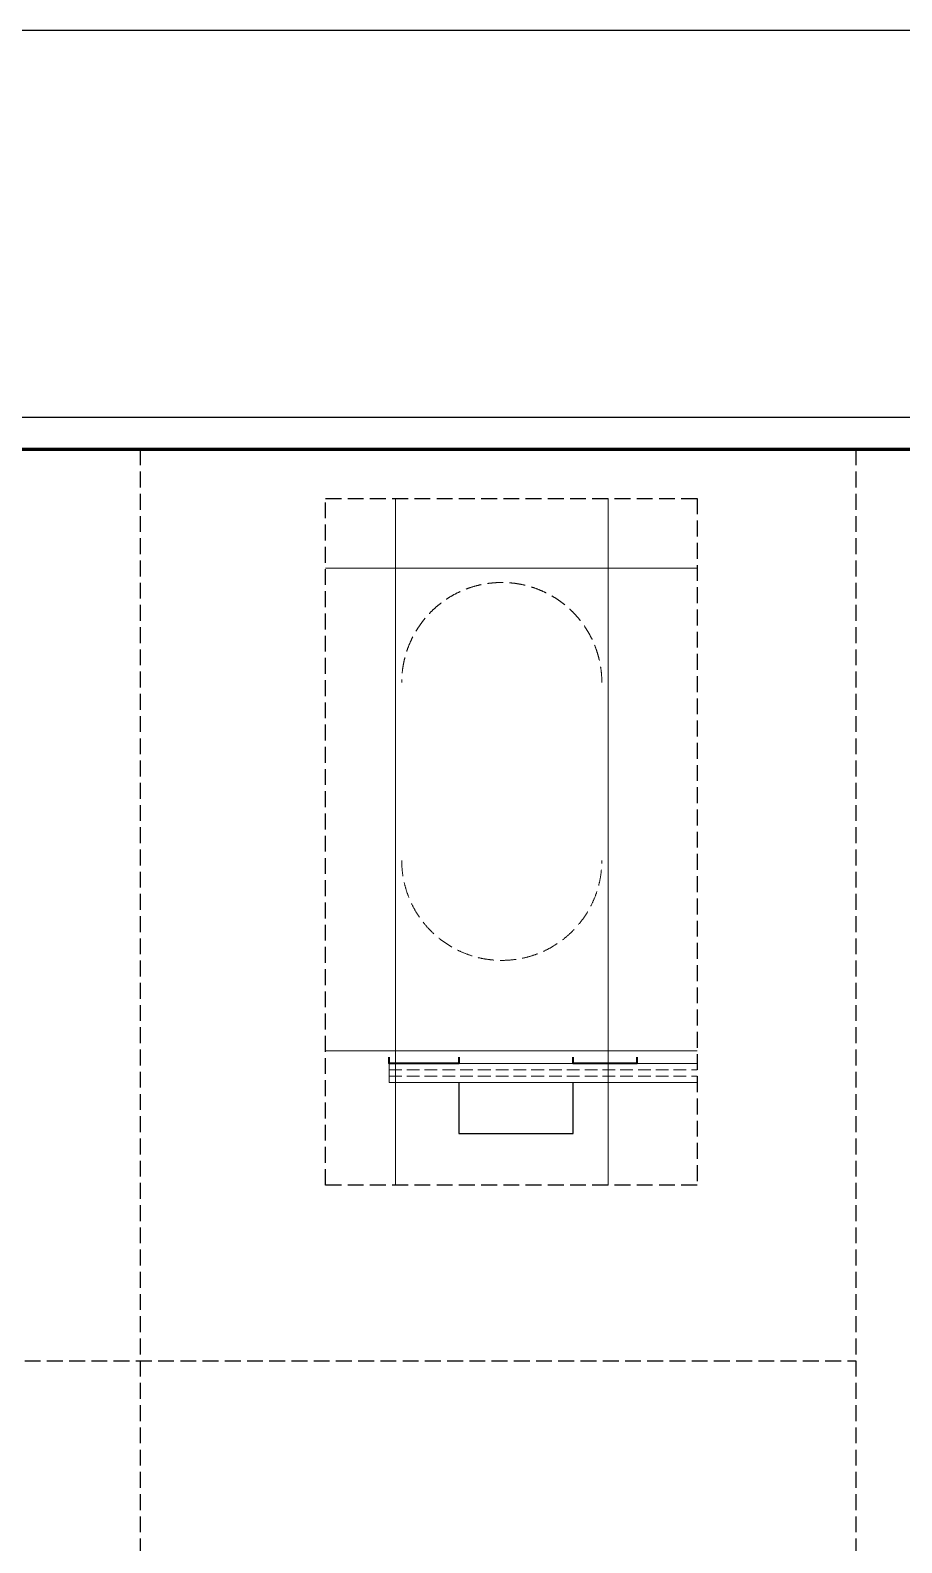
# Model space of a CAD drawing. Extents: x 1188826 to 1909461, y 608442 to 1651179.
# Drawn here: x 1289757 to 1303476, y 767961 to 791776 of the extents above; entities that cross this region are included whole.
import ezdxf

# ---------------------------------------------------------------- set-up
doc = ezdxf.new("R2010")
doc.units = 0
doc.header["$LTSCALE"] = 1000
doc.header["$MEASUREMENT"] = 0
for name, pattern in [('__DASH', [0.35, 0.25, -0.1]), ('ACAD_ISO10W100', [18.5, 12, -3, 0.5, -3]), ('DASH', [0.35, 0.25, -0.1]), ('DOTE', [2.42, 2, -0.2, 0.02, -0.2])]:
    doc.linetypes.add(name, pattern=pattern)
for name, color, linetype in [('A-LM-FX(分割线)', 251, 'Continuous'), ('图框', 140, 'Continuous'), ('立面', 73, 'Continuous')]:
    doc.layers.add(name, color=color, linetype=linetype)
doc.layers.add('DIM_MODI', color=1, linetype='Continuous', plot=False)
for name, color, linetype, lineweight in [('DOTE', 19, 'DOTE', 9), ('STAIR', 2, 'Continuous', 18), ('WALL', 9, 'Continuous', 40), ('平面-看线', 45, 'Continuous', 15)]:
    doc.layers.add(name, color=color, linetype=linetype, lineweight=lineweight)

msp = doc.modelspace()

# ---------------------------------------------------------------- linework, layer by layer
at = {"layer": 'A-LM-FX(分割线)', "linetype": '__DASH'}
for points in [[(1291487, 785177), (1291487, 756477)], [(1302755, 785177), (1302755, 756477)], [(1280220, 770827), (1302755, 770827)]]:
    msp.add_lwpolyline(points, dxfattribs=at)
msp.add_lwpolyline([(1294405, 784406), (1300255, 784406), (1300255, 773593), (1294405, 773593)], close=True, dxfattribs=at)
at = {"layer": 'DIM_MODI'}
msp.add_lwpolyline([(1233933, 791776), (1347631, 791776), (1347631, 653718), (1233933, 653718)], close=True, dxfattribs=at)
at = {"layer": 'DOTE', "linetype": 'ACAD_ISO10W100', "ltscale": 100}
for p, q in [((1295505, 784406), (1295505, 773593)), ((1298855, 784406), (1298855, 773593)), ((1300255, 783306), (1294405, 783306)), ((1294405, 775706), (1300255, 775706))]:
    msp.add_line(p, q, dxfattribs=at)
at = {"layer": 'STAIR', "color": 8, "linetype": '__DASH'}
for centre, start, end in [((1297180, 781506), 0, 180.0024), ((1297180, 778706), 180, 0)]:
    msp.add_arc(centre, 1575, start, end, dxfattribs=at)
at = {"layer": 'WALL'}
for points in [[(1296505, 775606), (1296505, 775506), (1295405, 775506), (1295405, 775606)], [(1299305, 775606), (1299305, 775506), (1298305, 775506), (1298305, 775606)]]:
    msp.add_lwpolyline(points, dxfattribs=at)
at = {"layer": '图框'}
msp.add_lwpolyline([(1278970, 755977), (1321020, 755977), (1321020, 785677), (1278970, 785677)], close=True, dxfattribs=at)
at = {"layer": '图框', "const_width": 50}
msp.add_lwpolyline([(1280220, 756477), (1320520, 756477), (1320520, 785177), (1280220, 785177)], close=True, dxfattribs=at)
at = {"layer": '平面-看线'}
for points in [[(1295405, 775606), (1295405, 775206), (1300255, 775206)], [(1296505, 775506), (1298305, 775506)], [(1299305, 775506), (1300255, 775506)]]:
    msp.add_lwpolyline(points, dxfattribs=at)
at = {"layer": '平面-看线', "linetype": 'DASH', "ltscale": 0.8}
for points in [[(1295405, 775406), (1300255, 775406)], [(1295405, 775306), (1300255, 775306)]]:
    msp.add_lwpolyline(points, dxfattribs=at)
at = {"layer": '立面', "color": 4}
msp.add_lwpolyline([(1296505, 775206), (1296505, 774406), (1298305, 774406), (1298305, 775206)], dxfattribs=at)

doc.saveas('drawing.dxf')
